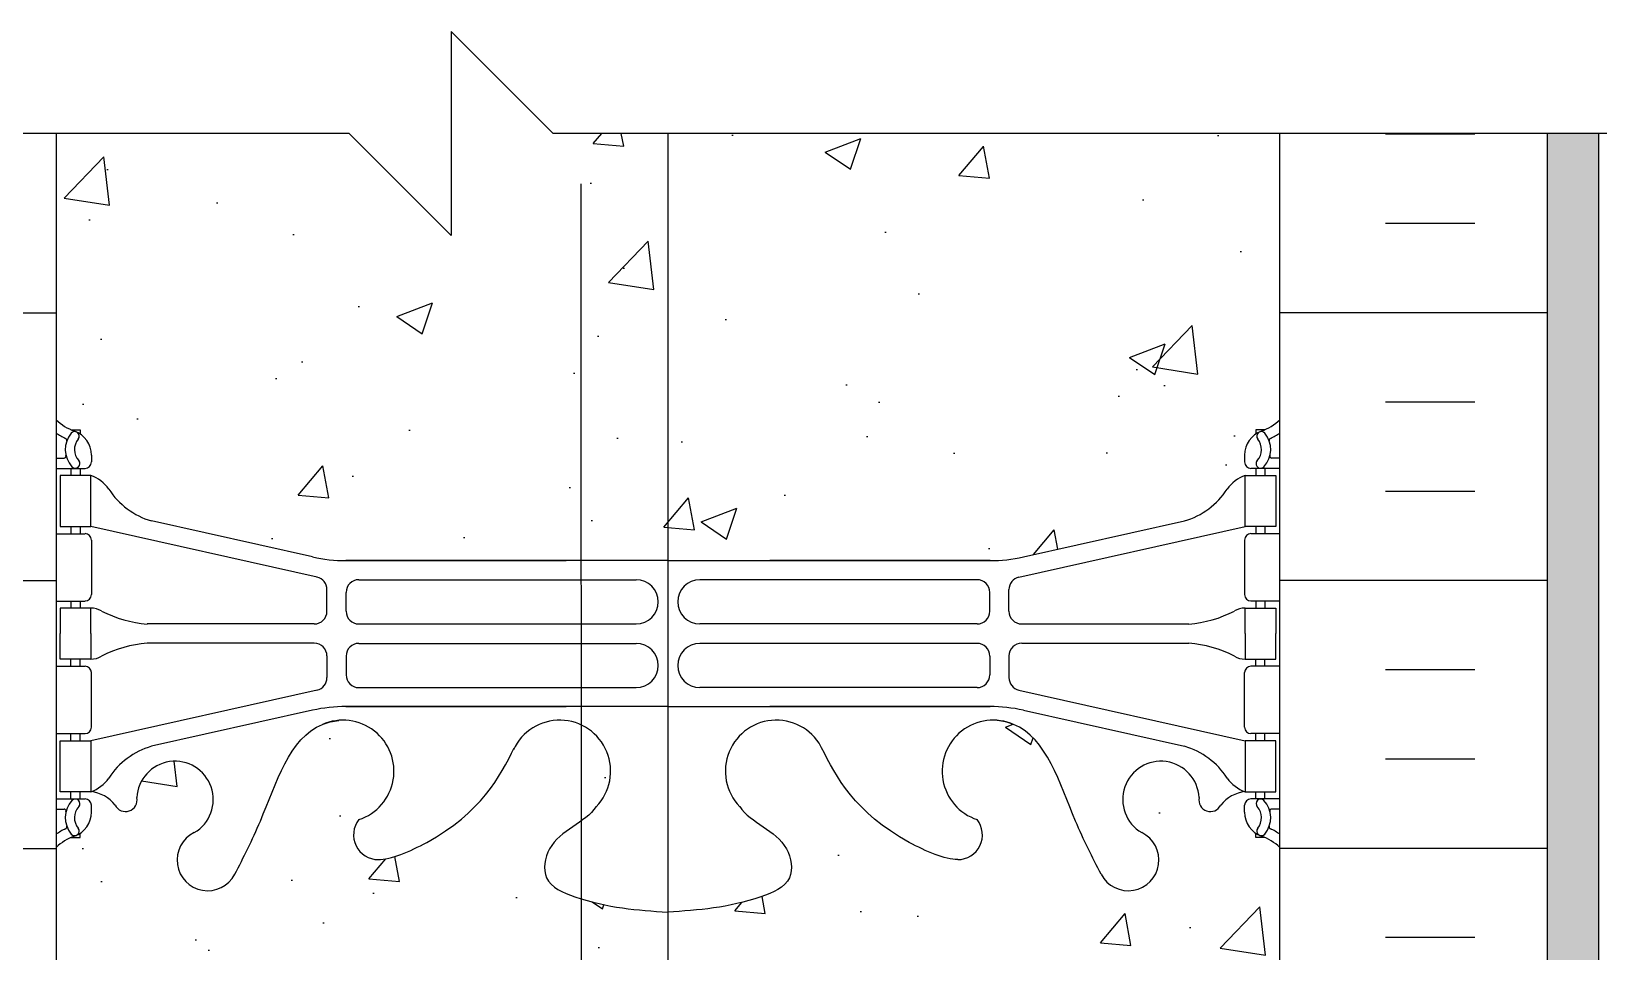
# Model space of a CAD drawing. Header units: inches. Extents: x 251.6 to 307.4, y 94.6 to 172.8.
# Drawn here: x 273.32 to 288.69, y 163.8 to 172.82 of the extents above; entities that cross this region are included whole.
import ezdxf

# ---------------------------------------------------------------- set-up
doc = ezdxf.new("R2010")
doc.units = ezdxf.units.IN
doc.header["$LTSCALE"] = 0.5
doc.header["$MEASUREMENT"] = 0
for name, color, linetype in [('HATCH', 12, 'Continuous'), ('line25', 2, 'Continuous'), ('LINE3', 3, 'Continuous'), ('LINE50', 5, 'Continuous'), ('LINE9', 9, 'Continuous'), ('Web_Edge', 9, 'Continuous')]:
    doc.layers.add(name, color=color, linetype=linetype)
pattern_1 = [(50, (0, 0), (3.5863, -0.31376), [0.375, -4.125]), (355, (0, 0), (-0.693757, 3.76096), [0.3, -3.3]), (100.4514, (0.299, -0.026), (2.892544, 3.4472), [0.3187, -3.50571]), (46.1842, (0, 1), (5.336207, -0.827596), [0.5625, -6.1875]), (96.6356, (0.4447, 0.931), (4.67331, 4.87059), [0.47805, -5.25857]), (351.1842, (0, 1), (4.67331, 4.87059), [0.45, -4.95]), (21, (0.5, 0.75), (2.984535, -2.013094), [0.375, -4.125]), (326, (0.5, 0.75), (1.216577, 3.62575), [0.3, -3.3]), (71.4514, (0.7487, 0.5822), (4.201112, 1.612656), [0.3187, -3.50571]), (37.5, (0, 0), (0.0607993, 1.6644693), [0, -3.26, 0, -3.35, 0, -3.3125]), (7.5, (0, 0), (1.315348, 1.972059), [0, -1.91, 0, -3.185, 0, -1.2625]), (327.5, (-1.115, 0), (2.669112, -0.1127744), [0, -1.25, 0, -3.9, 0, -5.175]), (317.5, (-1.615, 0), (2.915931, 0.500525), [0, -1.625, 0, -2.59, 0, -3.675])]

msp = doc.modelspace()

# ---------------------------------------------------------------- hatches: boundary and pattern name
at = {"layer": 'HATCH'}
h = msp.add_hatch(dxfattribs=at)
h.set_pattern_fill('AR-CONC', color=256, scale=0.5)
h.set_pattern_definition(pattern_1)
h.paths.add_polyline_path([(305.98, 149.874), (297.292, 149.874), (296.989, 149.571), (298.989, 149.571), (298.239, 148.821), (306.927, 148.821), (307.427, 149.321), (305.427, 149.321)])
h.paths.add_polyline_path([(285.561, 171.823), (278.436, 171.823), (277.436, 172.823), (277.436, 170.823), (276.436, 171.823), (273.561, 171.823), (273.561, 169.016, 0.088416), (273.707, 168.918), (273.797, 168.918), (273.797, 168.877, -0.249069), (273.907, 168.669), (273.907, 168.602, -0.414214), (273.845, 168.539), (273.797, 168.539), (273.797, 168.469), (273.902, 168.469, -0.155529), (274.078, 168.335, 0.180914), (274.496, 168.024), (276.076, 167.671, 0.054974), (276.403, 167.635), (279.561, 167.635), (282.719, 167.635, 0.054974), (283.046, 167.671), (284.627, 168.024, 0.180914), (285.044, 168.335, -0.155529), (285.22, 168.469), (285.325, 168.469), (285.325, 168.539), (285.278, 168.539, -0.414214), (285.215, 168.602), (285.215, 168.669, -0.249069), (285.325, 168.877), (285.325, 168.918), (285.415, 168.918, 0.088416), (285.561, 169.016)])
h = msp.add_hatch(dxfattribs=at)
h.set_pattern_fill('AR-SAND', color=256, scale=0.25, style=0)
h.set_pattern_definition([(37.5, (163.85335, 5.723), (-0.01574834, 0.48170594), [0, -0.38, 0, -0.425, 0, -0.40625]), (7.5, (163.85335, 5.723), (0.4424442, 0.7055365), [0, -0.205, 0, -0.3425, 0, -0.13125]), (327.5, (163.54585, 5.723), (0.7785355, 0.0014148), [0, -0.125, 0, -0.45, 0, -0.5875]), (317.5, (163.54585, 5.723), (0.7515317, 0.2194189), [0, -0.0625, 0, -0.295, 0, -0.3375])])
h.paths.add_polyline_path([(288.686, 171.823), (288.186, 171.823), (288.186, 162.823), (288.186, 151.321), (288.686, 151.321)])
h = msp.add_hatch(dxfattribs=at)
h.set_pattern_fill('AR-CONC', color=256, scale=0.5)
h.set_pattern_definition(pattern_1)
edge = h.paths.add_edge_path()
edge.add_line((285.561, 162.823), (285.561, 164.823))
edge.add_arc((285.215, 164.462), 0.5, 46.2109, 66.4218)
edge.add_line((285.415, 164.921), (285.325, 164.921))
edge.add_line((285.325, 164.921), (285.325, 164.962))
edge.add_arc((285.465, 165.169), 0.25, 180, 235.9442, ccw=False)
edge.add_line((285.215, 165.169), (285.215, 165.237))
edge.add_arc((285.278, 165.237), 0.0625, 90, 180, ccw=False)
edge.add_line((285.278, 165.299), (285.325, 165.299))
edge.add_line((285.325, 165.299), (285.325, 165.369))
edge.add_line((285.325, 165.369), (285.22, 165.369))
edge.add_arc((285.258, 165.02), 0.352, 96.1291, 141.5331)
edge.add_arc((284.88, 165.288), 0.113, 167.8156, 334.0569, ccw=False)
edge.add_arc((284.395, 165.293), 0.375, 2.9237, 239.8675)
edge.add_arc((284.075, 164.699), 0.3, -152.403, 63.9425, ccw=False)
edge.add_spline(control_points=[(283.809, 164.56), (283.723, 164.727), (283.47, 165.217), (283.276, 165.898), (282.95, 166.029)], knot_values=[0, 0, 0, 0, 0.579211, 1.703896, 1.703896, 1.703896, 1.703896], degree=3, periodic=0)
edge.add_spline(control_points=[(282.95, 166.029), (282.901, 166.048), (282.846, 166.061), (282.79, 166.069)], knot_values=[1.703896, 1.703896, 1.703896, 1.703896, 1.875321, 1.875321, 1.875321, 1.875321], degree=3, periodic=0)
edge.add_arc((282.749, 165.571), 0.5, 85.2926, 251.7937)
edge.add_arc((282.402, 164.946), 0.242, -90, 38.2327, ccw=False)
edge.add_spline(control_points=[(282.402, 164.704), (282.281, 164.702), (281.462, 165.054), (281.217, 165.501), (281.077, 165.781)], knot_values=[0.038125, 0.038125, 0.038125, 0.038125, 0.320663, 1.237398, 1.237398, 1.237398, 1.237398], degree=3, periodic=0)
edge.add_arc((280.624, 165.571), 0.5, 24.819, 224.1875)
edge.add_spline(control_points=[(280.265, 165.223), (280.373, 165.06), (280.733, 164.969), (280.809, 164.473), (280.261, 164.237), (279.857, 164.209), (279.561, 164.188)], knot_values=[0.229407, 0.229407, 0.229407, 0.229407, 0.844432, 1.128849, 1.464331, 2.389004, 2.389004, 2.389004, 2.389004], degree=3, periodic=0)
edge.add_spline(control_points=[(279.561, 164.188), (279.265, 164.209), (278.861, 164.237), (278.313, 164.473), (278.39, 164.969), (278.749, 165.06), (278.857, 165.223)], knot_values=[0.229407, 0.229407, 0.229407, 0.229407, 1.15408, 1.489562, 1.773979, 2.389004, 2.389004, 2.389004, 2.389004], degree=3, periodic=0)
edge.add_arc((278.499, 165.571), 0.5, 315.8125, 515.181)
edge.add_spline(control_points=[(278.045, 165.781), (277.905, 165.501), (277.66, 165.054), (276.841, 164.702), (276.72, 164.704)], knot_values=[0.038125, 0.038125, 0.038125, 0.038125, 0.95486, 1.237398, 1.237398, 1.237398, 1.237398], degree=3, periodic=0)
edge.add_arc((276.72, 164.946), 0.242, 141.7673, 270, ccw=False)
edge.add_arc((276.374, 165.571), 0.5, 288.2063, 454.7074)
edge.add_spline(control_points=[(276.333, 166.069), (276.276, 166.061), (276.222, 166.048), (276.172, 166.029)], knot_values=[1.703896, 1.703896, 1.703896, 1.703896, 1.875321, 1.875321, 1.875321, 1.875321], degree=3, periodic=0)
edge.add_spline(control_points=[(276.172, 166.029), (275.846, 165.898), (275.652, 165.217), (275.399, 164.727), (275.313, 164.56)], knot_values=[0, 0, 0, 0, 1.124685, 1.703896, 1.703896, 1.703896, 1.703896], degree=3, periodic=0)
edge.add_arc((275.047, 164.699), 0.3, 116.0575, 333.0375, ccw=False)
edge.add_arc((274.727, 165.293), 0.375, 300.1325, 537.0763)
edge.add_arc((274.242, 165.288), 0.113, -154.0569, 12.1844, ccw=False)
edge.add_arc((273.865, 165.02), 0.352, 38.4669, 83.8709)
edge.add_line((273.902, 165.369), (273.797, 165.369))
edge.add_line((273.797, 165.369), (273.797, 165.299))
edge.add_line((273.797, 165.299), (273.845, 165.299))
edge.add_arc((273.845, 165.237), 0.0625, 0, 90, ccw=False)
edge.add_line((273.907, 165.237), (273.907, 165.169))
edge.add_arc((273.657, 165.169), 0.25, 304.0558, 360, ccw=False)
edge.add_line((273.797, 164.962), (273.797, 164.921))
edge.add_line((273.797, 164.921), (273.707, 164.921))
edge.add_arc((273.907, 164.462), 0.5, 113.5782, 133.7891)
edge.add_line((273.561, 164.823), (273.561, 162.823))
edge.add_line((273.561, 162.823), (273.561, 162.064))
edge.add_line((273.561, 162.064), (273.646, 162.325))
edge.add_arc((273.696, 162.298), 0.0567, 28.0725, 151.9275, ccw=False)
edge.add_line((273.746, 162.325), (273.795, 162.175))
edge.add_line((273.795, 162.175), (273.921, 162.175))
edge.add_arc((273.921, 162.125), 0.05, 0, 90, ccw=False)
edge.add_line((273.971, 162.125), (273.971, 162.095))
edge.add_line((273.971, 162.095), (274.071, 162.095))
edge.add_line((274.071, 162.095), (274.071, 160.605))
edge.add_arc((274.245, 160.681), 0.19, 203.6316, 265.6964)
edge.add_arc((274.202, 160.294), 0.2, -7.1071, 81.62, ccw=False)
edge.add_arc((274.775, 160.288), 0.375, 182.9237, 419.8675)
edge.add_arc((275.049, 160.893), 0.293, 25.7984, 253.0731, ccw=False)
edge.add_spline(control_points=[(275.313, 161.021), (275.399, 160.854), (275.652, 160.364), (275.846, 159.683), (276.172, 159.553)], knot_values=[0, 0, 0, 0, 0.579211, 1.703896, 1.703896, 1.703896, 1.703896], degree=3, periodic=0)
edge.add_spline(control_points=[(276.172, 159.553), (276.222, 159.533), (276.276, 159.52), (276.333, 159.512)], knot_values=[1.703896, 1.703896, 1.703896, 1.703896, 1.875321, 1.875321, 1.875321, 1.875321], degree=3, periodic=0)
edge.add_arc((276.374, 160.01), 0.5, 265.2926, 431.7937)
edge.add_arc((276.72, 160.635), 0.242, 90, 218.2327, ccw=False)
edge.add_spline(control_points=[(276.72, 160.877), (276.841, 160.879), (277.66, 160.527), (277.905, 160.08), (278.045, 159.8)], knot_values=[0.038125, 0.038125, 0.038125, 0.038125, 0.320663, 1.237398, 1.237398, 1.237398, 1.237398], degree=3, periodic=0)
edge.add_arc((278.499, 160.01), 0.5, 204.819, 404.1875)
edge.add_spline(control_points=[(278.857, 160.359), (278.749, 160.522), (278.39, 160.612), (278.313, 161.108), (278.861, 161.344), (279.265, 161.372), (279.561, 161.393)], knot_values=[0.229407, 0.229407, 0.229407, 0.229407, 0.844432, 1.128849, 1.464331, 2.389004, 2.389004, 2.389004, 2.389004], degree=3, periodic=0)
edge.add_spline(control_points=[(279.561, 161.393), (279.857, 161.372), (280.261, 161.344), (280.809, 161.108), (280.733, 160.612), (280.373, 160.522), (280.265, 160.359)], knot_values=[0.229407, 0.229407, 0.229407, 0.229407, 1.15408, 1.489562, 1.773979, 2.389004, 2.389004, 2.389004, 2.389004], degree=3, periodic=0)
edge.add_arc((280.624, 160.01), 0.5, 135.8125, 335.181)
edge.add_spline(control_points=[(281.077, 159.8), (281.217, 160.08), (281.462, 160.527), (282.281, 160.879), (282.402, 160.877)], knot_values=[0.038125, 0.038125, 0.038125, 0.038125, 0.95486, 1.237398, 1.237398, 1.237398, 1.237398], degree=3, periodic=0)
edge.add_arc((282.402, 160.635), 0.242, -38.2327, 90, ccw=False)
edge.add_arc((282.749, 160.01), 0.5, 108.2063, 274.7074)
edge.add_spline(control_points=[(282.79, 159.512), (282.846, 159.52), (282.901, 159.533), (282.95, 159.553)], knot_values=[1.703896, 1.703896, 1.703896, 1.703896, 1.875321, 1.875321, 1.875321, 1.875321], degree=3, periodic=0)
edge.add_spline(control_points=[(282.95, 159.553), (283.276, 159.683), (283.47, 160.364), (283.723, 160.854), (283.809, 161.021)], knot_values=[0, 0, 0, 0, 1.124685, 1.703896, 1.703896, 1.703896, 1.703896], degree=3, periodic=0)
edge.add_arc((284.073, 160.893), 0.293, -73.0731, 154.2016, ccw=False)
edge.add_arc((284.347, 160.288), 0.375, 120.1325, 357.0763)
edge.add_arc((284.92, 160.294), 0.2, 98.3788, 187.1071, ccw=False)
edge.add_arc((284.877, 160.681), 0.19, 274.3061, 336.3703)
edge.add_line((285.051, 160.605), (285.051, 162.095))
edge.add_line((285.051, 162.095), (285.151, 162.095))
edge.add_line((285.151, 162.095), (285.151, 162.125))
edge.add_arc((285.201, 162.125), 0.05, 90, 180, ccw=False)
edge.add_line((285.201, 162.175), (285.327, 162.175))
edge.add_line((285.327, 162.175), (285.376, 162.325))
edge.add_arc((285.426, 162.298), 0.0567, 28.0725, 151.9275, ccw=False)
edge.add_line((285.476, 162.325), (285.561, 162.064))
edge.add_line((285.561, 162.064), (285.561, 162.823))

# ---------------------------------------------------------------- linework, layer by layer
for p, q in [((287.473, 171.814), (286.598, 171.814)), ((287.473, 170.939), (286.598, 170.939)), ((270.936, 170.064), (273.561, 170.064)), ((288.186, 170.064), (285.561, 170.064)), ((287.473, 169.189), (286.598, 169.189)), ((287.473, 168.314), (286.598, 168.314)), ((270.936, 167.439), (273.561, 167.439)), ((288.186, 167.439), (285.561, 167.439)), ((287.473, 166.564), (286.598, 166.564)), ((287.473, 165.689), (286.598, 165.689)), ((270.936, 164.814), (273.561, 164.814)), ((288.186, 164.814), (285.561, 164.814)), ((287.473, 163.939), (286.598, 163.939))]:
    msp.add_line(p, q, dxfattribs=at)
at = {"layer": 'line25'}
for p, q in [((273.561, 171.823), (273.561, 162.823)), ((285.561, 162.823), (285.561, 171.823))]:
    msp.add_line(p, q, dxfattribs=at)
at = {"layer": 'LINE3'}
for p, q in [((279.561, 171.823), (279.561, 151.323)), ((278.708, 171.33), (278.711, 124.916))]:
    msp.add_line(p, q, dxfattribs=at)
at = {"layer": 'LINE50'}
msp.add_line((288.186, 162.823), (288.186, 171.823), dxfattribs=at)
at = {"layer": 'LINE9'}
msp.add_line((288.686, 171.823), (288.686, 151.321), dxfattribs=at)
msp.add_lwpolyline([(290.186, 171.823), (278.436, 171.823), (277.436, 172.823), (277.436, 170.823), (276.436, 171.823), (264.686, 171.823)], dxfattribs=at)
at = {"layer": 'Web_Edge'}
for p, q in [((273.707, 168.918), (273.797, 168.918)), ((273.797, 168.918), (273.797, 168.877)), ((285.415, 168.918), (285.325, 168.918)), ((285.325, 168.918), (285.325, 168.877)), ((273.561, 168.639), (273.639, 168.639)), ((273.907, 168.669), (273.907, 168.602)), ((285.215, 168.669), (285.215, 168.602)), ((285.561, 168.639), (285.483, 168.639)), ((273.561, 168.539), (273.845, 168.539)), ((273.707, 168.539), (273.707, 168.469)), ((273.797, 168.539), (273.797, 168.469)), ((285.561, 168.539), (285.278, 168.539)), ((285.325, 168.539), (285.325, 168.469)), ((285.415, 168.539), (285.415, 168.469)), ((276.076, 167.671), (274.496, 168.024)), ((283.046, 167.671), (284.627, 168.024)), ((273.561, 167.899), (273.845, 167.899)), ((273.707, 167.969), (273.707, 167.899)), ((273.797, 167.969), (273.797, 167.899)), ((276.12, 167.473), (273.902, 167.969)), ((273.907, 167.837), (273.907, 167.302)), ((283.003, 167.473), (285.22, 167.969)), ((285.215, 167.837), (285.215, 167.302)), ((285.561, 167.899), (285.278, 167.899)), ((285.325, 167.969), (285.325, 167.899)), ((285.415, 167.969), (285.415, 167.899)), ((276.403, 167.635), (278.561, 167.635)), ((279.561, 167.635), (276.403, 167.635)), ((279.561, 167.635), (282.719, 167.635)), ((282.719, 167.635), (280.561, 167.635)), ((276.53, 167.448), (279.249, 167.448)), ((282.592, 167.448), (279.873, 167.448)), ((273.561, 167.239), (273.845, 167.239)), ((273.707, 167.239), (273.707, 167.169)), ((273.797, 167.239), (273.797, 167.169)), ((276.217, 167.139), (276.217, 167.351)), ((276.405, 167.139), (276.405, 167.323)), ((282.717, 167.139), (282.717, 167.323)), ((282.905, 167.139), (282.905, 167.351)), ((285.561, 167.239), (285.278, 167.239)), ((285.325, 167.239), (285.325, 167.169)), ((285.415, 167.239), (285.415, 167.169)), ((276.092, 167.014), (274.455, 167.014)), ((276.53, 167.014), (279.249, 167.014)), ((282.592, 167.014), (279.873, 167.014)), ((283.03, 167.014), (284.667, 167.014)), ((276.092, 166.825), (274.455, 166.825)), ((276.53, 166.824), (279.249, 166.824)), ((282.592, 166.824), (279.873, 166.824)), ((283.03, 166.825), (284.667, 166.825)), ((273.561, 166.599), (273.845, 166.599)), ((273.707, 166.599), (273.707, 166.669)), ((273.797, 166.599), (273.797, 166.669)), ((276.217, 166.7), (276.217, 166.488)), ((276.405, 166.699), (276.405, 166.515)), ((282.717, 166.699), (282.717, 166.515)), ((282.905, 166.7), (282.905, 166.488)), ((285.561, 166.599), (285.278, 166.599)), ((285.325, 166.599), (285.325, 166.669)), ((285.415, 166.599), (285.415, 166.669)), ((273.907, 166.002), (273.907, 166.537)), ((285.215, 166.002), (285.215, 166.537)), ((276.12, 166.366), (273.902, 165.869)), ((276.53, 166.39), (279.249, 166.39)), ((282.592, 166.39), (279.873, 166.39)), ((283.003, 166.366), (285.22, 165.869)), ((276.076, 166.168), (274.496, 165.815)), ((276.403, 166.204), (278.561, 166.204)), ((279.561, 166.204), (276.403, 166.204)), ((279.561, 166.204), (282.719, 166.204)), ((282.719, 166.204), (280.561, 166.204)), ((283.046, 166.168), (284.627, 165.815)), ((273.561, 165.939), (273.845, 165.939)), ((273.707, 165.869), (273.707, 165.939)), ((273.797, 165.869), (273.797, 165.939)), ((285.561, 165.939), (285.278, 165.939)), ((285.325, 165.869), (285.325, 165.939)), ((285.415, 165.869), (285.415, 165.939)), ((273.561, 165.299), (273.845, 165.299)), ((273.707, 165.299), (273.707, 165.369)), ((273.797, 165.299), (273.797, 165.369)), ((273.907, 165.169), (273.907, 165.237)), ((285.215, 165.169), (285.215, 165.237)), ((285.561, 165.299), (285.278, 165.299)), ((285.325, 165.299), (285.325, 165.369)), ((285.415, 165.299), (285.415, 165.369)), ((273.561, 165.199), (273.639, 165.199)), ((285.561, 165.199), (285.483, 165.199)), ((273.707, 164.921), (273.797, 164.921)), ((273.797, 164.921), (273.797, 164.962)), ((285.325, 164.921), (285.325, 164.962)), ((285.415, 164.921), (285.325, 164.921))]:
    msp.add_line(p, q, dxfattribs=at)
for points in [[(273.602, 167.969), (273.902, 167.969), (273.902, 168.469), (273.602, 168.469)], [(285.52, 167.969), (285.22, 167.969), (285.22, 168.469), (285.52, 168.469)], [(273.602, 165.869), (273.902, 165.869), (273.902, 165.369), (273.602, 165.369)], [(285.52, 165.869), (285.22, 165.869), (285.22, 165.369), (285.52, 165.369)]]:
    msp.add_lwpolyline(points, close=True, dxfattribs=at)
for points in [[(273.902, 166.919), (273.902, 167.169), (273.602, 167.169), (273.602, 166.919)], [(285.22, 166.919), (285.22, 167.169), (285.52, 167.169), (285.52, 166.919)], [(273.902, 166.919), (273.902, 166.669), (273.602, 166.669), (273.602, 166.919)], [(285.22, 166.919), (285.22, 166.669), (285.52, 166.669), (285.52, 166.919)]]:
    msp.add_lwpolyline(points, dxfattribs=at)
for centre, radius, start, end in [((273.907, 169.377), 0.5, 226.2109, 250.5288), ((273.657, 168.669), 0.25, 0, 70.5288), ((285.465, 168.669), 0.25, 109.4712, 180), ((285.215, 169.377), 0.5, 289.4712, 313.7891), ((273.907, 169.377), 0.6, 234.7832, 245.0748), ((273.901, 168.724), 0.25, 140.1145, 222.4609), ((273.645, 168.814), 0.021, 343.464, 63.9957), ((273.743, 168.855), 0.045, 321.448, 139.1879), ((273.901, 168.724), 0.16, 140.0001, 222.4609), ((285.379, 168.855), 0.045, 40.8121, 218.552), ((285.221, 168.724), 0.16, 317.5391, 39.9999), ((285.221, 168.724), 0.25, 317.5391, 39.8855), ((285.477, 168.814), 0.021, 116.0043, 196.536), ((285.215, 169.377), 0.6, 294.9252, 305.2168), ((273.639, 168.659), 0.0196, 269.4032, 15.4901), ((273.75, 168.586), 0.045, 222.4609, 42.4609), ((273.845, 168.602), 0.0625, 270, 0), ((285.278, 168.602), 0.0625, 180, 270), ((285.373, 168.586), 0.045, 137.5391, 317.5391), ((285.483, 168.659), 0.0196, 164.5099, 270.5968), ((273.78, 168.127), 0.364, 34.9775, 70.3387), ((285.342, 168.127), 0.364, 109.6613, 145.0225), ((274.703, 168.738), 0.743, 212.7919, 253.8107), ((284.419, 168.738), 0.743, 286.1893, 327.2081), ((273.845, 167.837), 0.0625, 0, 90), ((285.278, 167.837), 0.0625, 90, 180), ((276.403, 169.135), 1.5, 257.4135, 270), ((282.719, 169.135), 1.5, 270, 282.5865), ((276.092, 167.351), 0.125, 0, 77.3767), ((276.53, 167.323), 0.125, 90, 180), ((279.249, 167.231), 0.217, 270, 90), ((279.873, 167.231), 0.217, 90, 270), ((282.592, 167.323), 0.125, 0, 90), ((283.03, 167.351), 0.125, 102.6233, 180), ((273.845, 167.302), 0.0625, 270, 0), ((285.278, 167.302), 0.0625, 180, 270), ((273.898, 166.951), 0.219, 60.4937, 88.92), ((274.544, 168.18), 1.17, 242.6365, 265.6505), ((276.092, 167.139), 0.125, 270, 0), ((276.53, 167.139), 0.125, 180, 270), ((282.592, 167.139), 0.125, 270, 360), ((283.03, 167.139), 0.125, 180, 270), ((284.579, 168.18), 1.17, 274.3495, 297.3635), ((285.224, 166.951), 0.219, 91.08, 119.5063), ((274.544, 165.658), 1.17, 94.3495, 117.3635), ((276.092, 166.7), 0.125, 0, 90), ((276.53, 166.699), 0.125, 90, 180), ((279.249, 166.607), 0.217, 270, 90), ((279.873, 166.607), 0.217, 90, 270), ((282.592, 166.699), 0.125, 0, 90), ((283.03, 166.7), 0.125, 90, 180), ((284.579, 165.658), 1.17, 62.6365, 85.6505), ((273.845, 166.537), 0.0625, 0, 90), ((273.898, 166.888), 0.219, 271.08, 299.5063), ((285.224, 166.888), 0.219, 240.4937, 268.92), ((285.278, 166.537), 0.0625, 90, 180), ((276.092, 166.488), 0.125, 282.6233, 0), ((276.53, 166.515), 0.125, 180, 270), ((282.592, 166.515), 0.125, 270, 0), ((283.03, 166.488), 0.125, 180, 257.3767), ((276.403, 164.704), 1.5, 90, 102.5865), ((282.719, 164.704), 1.5, 77.4135, 90), ((273.845, 166.002), 0.0625, 270, 0), ((276.374, 165.571), 0.5, 288.2063, 113.7861), ((278.499, 165.571), 0.5, 315.8125, 155.181), ((280.624, 165.571), 0.5, 24.819, 224.1875), ((282.749, 165.571), 0.5, 66.2139, 251.7937), ((285.278, 166.002), 0.0625, 180, 270), ((274.703, 165.101), 0.743, 106.1893, 147.2081), ((284.419, 165.101), 0.743, 32.7919, 73.8107), ((274.727, 165.293), 0.375, 300.1325, 177.0763), ((284.395, 165.293), 0.375, 2.9237, 239.8675), ((273.78, 165.712), 0.364, 289.6613, 325.0225), ((285.342, 165.712), 0.364, 214.9775, 250.3387), ((273.901, 165.115), 0.25, 137.5391, 219.8855), ((273.75, 165.253), 0.045, 317.5391, 137.5391), ((273.901, 165.115), 0.16, 137.5391, 219.9999), ((273.845, 165.237), 0.0625, 360, 90), ((273.865, 165.02), 0.352, 38.4669, 83.8709), ((274.242, 165.288), 0.113, 205.9431, 12.1844), ((284.88, 165.288), 0.113, 167.8156, 334.0569), ((285.258, 165.02), 0.352, 96.1291, 141.5331), ((285.278, 165.237), 0.0625, 90, 180), ((285.373, 165.253), 0.045, 42.4609, 222.4609), ((285.221, 165.115), 0.16, 320.0001, 42.4609), ((285.221, 165.115), 0.25, 320.1145, 42.4609), ((273.639, 165.18), 0.0196, 344.5099, 90.5968), ((273.657, 165.169), 0.25, 289.4712, 360), ((276.72, 164.946), 0.242, 141.7673, 270), ((282.402, 164.946), 0.242, 270, 38.2327), ((285.465, 165.169), 0.25, 180, 250.5288), ((285.483, 165.18), 0.0196, 89.4032, 195.4901), ((273.907, 164.462), 0.6, 114.9252, 125.2168), ((273.907, 164.462), 0.5, 109.4712, 133.7891), ((273.645, 165.025), 0.021, 296.0043, 16.536), ((273.743, 164.984), 0.045, 220.8121, 38.552), ((275.047, 164.699), 0.3, 116.0575, 332.403), ((284.075, 164.699), 0.3, 207.597, 63.9425), ((285.379, 164.984), 0.045, 141.448, 319.1879), ((285.215, 164.462), 0.5, 46.2109, 70.5288), ((285.477, 165.025), 0.021, 163.464, 243.9957), ((285.215, 164.462), 0.6, 54.7832, 65.0748)]:
    msp.add_arc(centre, radius, start, end, dxfattribs=at)
for points in [[(276.405, 167.144), (276.405, 167.318)], [(282.717, 167.144), (282.717, 167.318)], [(276.405, 166.694), (276.405, 166.52)], [(282.717, 166.694), (282.717, 166.52)]]:
    msp.add_open_spline(points, degree=1, dxfattribs=at)
for points, knots in [([(275.313, 164.56), (275.399, 164.727), (275.652, 165.217), (275.866, 165.967), (276.276, 166.061), (276.333, 166.069)], [0, 0, 0, 0, 0.579211, 1.703896, 1.875321, 1.875321, 1.875321, 1.875321]), ([(283.809, 164.56), (283.723, 164.727), (283.47, 165.217), (283.256, 165.967), (282.846, 166.061), (282.79, 166.069)], [0, 0, 0, 0, 0.579211, 1.703896, 1.875321, 1.875321, 1.875321, 1.875321]), ([(276.72, 164.704), (276.841, 164.702), (277.674, 165.06), (277.914, 165.516), (278.054, 165.8)], [0.038125, 0.038125, 0.038125, 0.038125, 0.320663, 1.258119, 1.258119, 1.258119, 1.258119]), ([(282.402, 164.704), (282.281, 164.702), (281.448, 165.06), (281.209, 165.516), (281.068, 165.8)], [0.038125, 0.038125, 0.038125, 0.038125, 0.320663, 1.258119, 1.258119, 1.258119, 1.258119]), ([(278.857, 165.223), (278.749, 165.06), (278.39, 164.969), (278.313, 164.473), (278.861, 164.237), (279.265, 164.209), (279.561, 164.188)], [0.229407, 0.229407, 0.229407, 0.229407, 0.844432, 1.128849, 1.464331, 2.389004, 2.389004, 2.389004, 2.389004]), ([(280.265, 165.223), (280.373, 165.06), (280.733, 164.969), (280.809, 164.473), (280.261, 164.237), (279.857, 164.209), (279.561, 164.188)], [0.229407, 0.229407, 0.229407, 0.229407, 0.844432, 1.128849, 1.464331, 2.389004, 2.389004, 2.389004, 2.389004])]:
    msp.add_open_spline(points, degree=3, knots=knots, dxfattribs=at)

doc.saveas('drawing.dxf')
